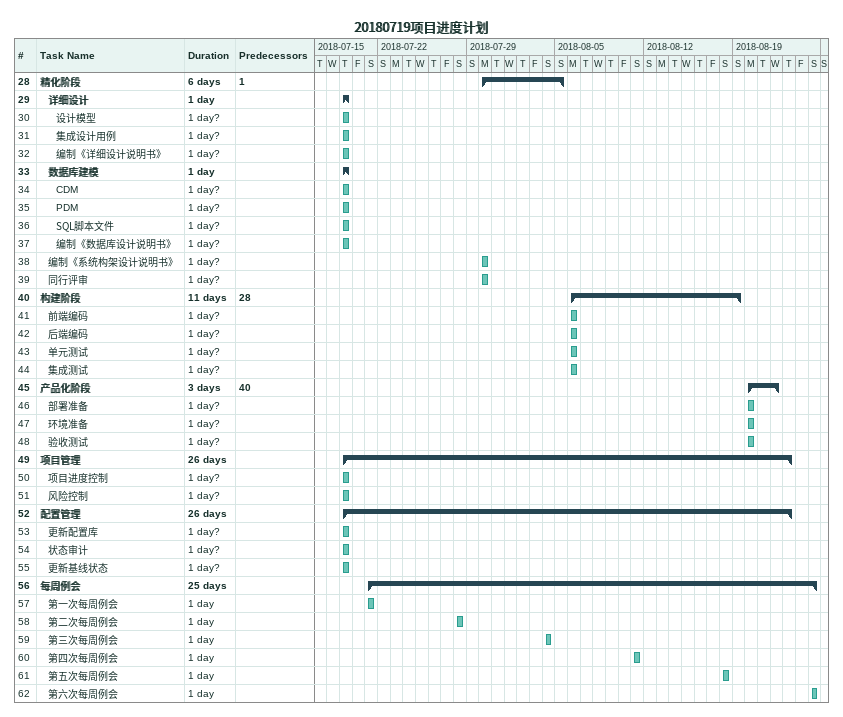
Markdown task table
20180719项目进度计划

| ID | Level | Task | Duration | Start | Finish | Predecessors |
|---|---|---|---|---|---|---|
| 28 | 1 | **精化阶段** | 6d | 2018-07-30 | 2018-08-05 | 1 |
| 29 | 2 | **详细设计** | 1d | 2018-07-19 | 2018-07-19 |  |
| 30 | 3 | 设计模型 | 1d? | 2018-07-19 | 2018-07-19 |  |
| 31 | 3 | 集成设计用例 | 1d? | 2018-07-19 | 2018-07-19 |  |
| 32 | 3 | 编制《详细设计说明书》 | 1d? | 2018-07-19 | 2018-07-19 |  |
| 33 | 2 | **数据库建模** | 1d | 2018-07-19 | 2018-07-19 |  |
| 34 | 3 | CDM | 1d? | 2018-07-19 | 2018-07-19 |  |
| 35 | 3 | PDM | 1d? | 2018-07-19 | 2018-07-19 |  |
| 36 | 3 | SQL脚本文件 | 1d? | 2018-07-19 | 2018-07-19 |  |
| 37 | 3 | 编制《数据库设计说明书》 | 1d? | 2018-07-19 | 2018-07-19 |  |
| 38 | 2 | 编制《系统构架设计说明书》 | 1d? | 2018-07-30 | 2018-07-30 |  |
| 39 | 2 | 同行评审 | 1d? | 2018-07-30 | 2018-07-30 |  |
| 40 | 1 | **构建阶段** | 11d | 2018-08-06 | 2018-08-19 | 28 |
| 41 | 2 | 前端编码 | 1d? | 2018-08-06 | 2018-08-06 |  |
| 42 | 2 | 后端编码 | 1d? | 2018-08-06 | 2018-08-06 |  |
| 43 | 2 | 单元测试 | 1d? | 2018-08-06 | 2018-08-06 |  |
| 44 | 2 | 集成测试 | 1d? | 2018-08-06 | 2018-08-06 |  |
| 45 | 1 | **产品化阶段** | 3d | 2018-08-20 | 2018-08-22 | 40 |
| 46 | 2 | 部署准备 | 1d? | 2018-08-20 | 2018-08-20 |  |
| 47 | 2 | 环境准备 | 1d? | 2018-08-20 | 2018-08-20 |  |
| 48 | 2 | 验收测试 | 1d? | 2018-08-20 | 2018-08-20 |  |
| 49 | 1 | **项目管理** | 26d | 2018-07-19 | 2018-08-23 |  |
| 50 | 2 | 项目进度控制 | 1d? | 2018-07-19 | 2018-07-19 |  |
| 51 | 2 | 风险控制 | 1d? | 2018-07-19 | 2018-07-19 |  |
| 52 | 1 | **配置管理** | 26d | 2018-07-19 | 2018-08-23 |  |
| 53 | 2 | 更新配置库 | 1d? | 2018-07-19 | 2018-07-19 |  |
| 54 | 2 | 状态审计 | 1d? | 2018-07-19 | 2018-07-19 |  |
| 55 | 2 | 更新基线状态 | 1d? | 2018-07-19 | 2018-07-19 |  |
| 56 | 1 | **每周例会** | 25d | 2018-07-21 | 2018-08-25 |  |
| 57 | 2 | 第一次每周例会 | 1d | 2018-07-21 | 2018-07-21 |  |
| 58 | 2 | 第二次每周例会 | 1d | 2018-07-28 | 2018-07-28 |  |
| 59 | 2 | 第三次每周例会 | 1d | 2018-08-04 | 2018-08-04 |  |
| 60 | 2 | 第四次每周例会 | 1d | 2018-08-11 | 2018-08-11 |  |
| 61 | 2 | 第五次每周例会 | 1d | 2018-08-18 | 2018-08-18 |  |
| 62 | 2 | 第六次每周例会 | 1d | 2018-08-25 | 2018-08-25 |  |
